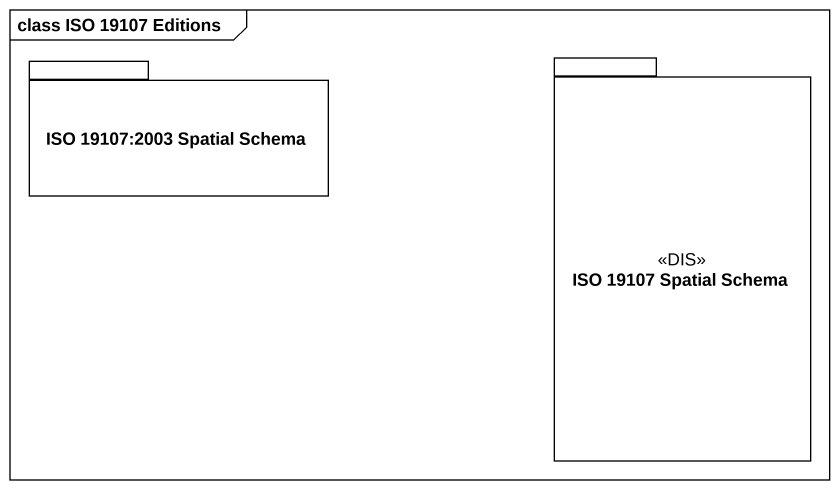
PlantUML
@startuml
mainframe class ISO 19107 Editions
package "ISO 19107:2003 Spatial Schema" as ISO_19107_2003_Spatial {
}
package "ISO 19107 Spatial Schema" as ISO_19107_Spatial_Schema <<DIS>> {
}
@enduml
